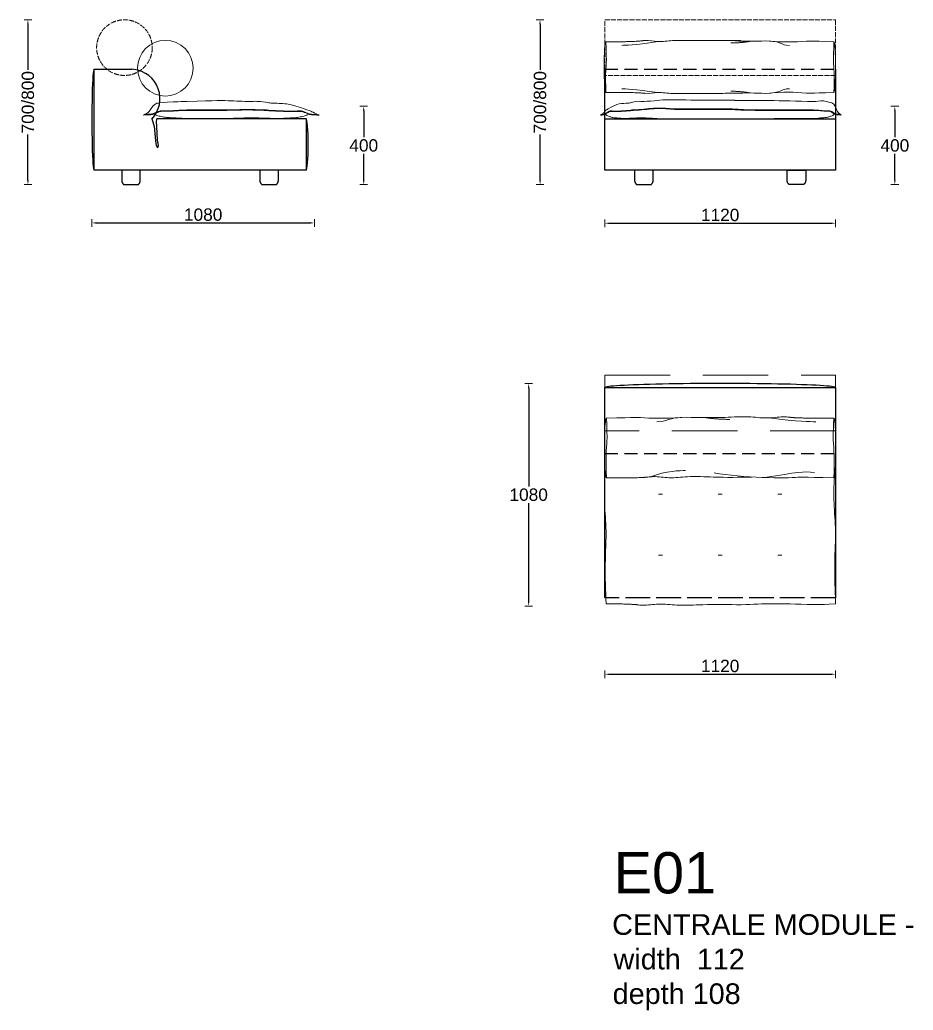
# Model space of a CAD drawing. Header units: millimetres. Extents: x 6668 to 47386, y -6732 to 35544.
# Drawn here: x 6668 to 11003, y 30707 to 35514 of the extents above; entities that cross this region are included whole.
import ezdxf

# ---------------------------------------------------------------- set-up
doc = ezdxf.new("R2010")
doc.units = ezdxf.units.MM
doc.linetypes.add('ACAD_ISO02W100', pattern=[15, 12, -3])
doc.linetypes.add('NASCOSTA', pattern=[9.525, 6.35, -3.175])
doc.layers.add('_ARREDO', color=7, linetype='Continuous')
doc.layers.add('TESTO', color=1, linetype='Continuous')
for name, color, linetype, lineweight in [('_CUSCINO SEDUTA', 8, 'Continuous', 9), ('_QUOTE', 1, 'Continuous', 9), ('_RULLO', 8, 'Continuous', 9)]:
    doc.layers.add(name, color=color, linetype=linetype, lineweight=lineweight)
doc.styles.add('Arial', font='arial.ttf')
doc.styles.get("Standard").update_dxf_attribs({"font": 'arial.ttf'})
doc.dimstyles.new('1_1', dxfattribs={"dimscale": 15, "dimtxt": 4, "dimasz": 1.5, "dimexe": 1.25, "dimexo": 2, "dimtad": 1, "dimtih": 1, "dimtoh": 1, "dimdec": 0, "dimtxsty": 'Standard', "dimcen": 2.5, "dimclrd": 256, "dimclre": 256, "dimclrt": 256, "dimadec": 0, "dimazin": 0, "dimtfac": 1, "dimtdec": 0, "dimtmove": 0, "dimatfit": 3, "dimfxl": 1.25, "dimfxlon": 1, "dimlwe": 0, "dimarcsym": 0})

# ---------------------------------------------------------------- blocks, each defined once
blk = doc.blocks.new('*D322')
at = {"layer": '_QUOTE', "lineweight": 0, "transparency": 16777216}
for p, q in [((9506.3, 34545.2), (9506.3, 34507.7)), ((10626.3, 34545.2), (10626.3, 34507.7))]:
    blk.add_line(p, q, dxfattribs=at)
at = {"layer": '_QUOTE', "lineweight": -2, "transparency": 16777216}
blk.add_line((9528.8, 34526.4), (10603.8, 34526.4), dxfattribs=at)
at = {"layer": '_QUOTE', "transparency": 16777216}
for points in [[(9528.8, 34530.2), (9528.8, 34522.7), (9506.3, 34526.4)], [(10603.8, 34530.2), (10603.8, 34522.7), (10626.3, 34526.4)]]:
    blk.add_solid(points, dxfattribs=at)
at = {"layer": 'Defpoints', "color": 0, "transparency": 16777216}
for p in [(9506.3, 34853.7), (10626.3, 34853.7), (10626.3, 34526.4)]:
    blk.add_point(p, dxfattribs=at)
at = {"layer": '_QUOTE', "transparency": 16777216, "insert": (10066.3, 34566.4), "char_height": 60, "attachment_point": 5}
blk.add_mtext('1120', dxfattribs=at)
blk = doc.blocks.new('*D219')
at = {"layer": '_QUOTE', "lineweight": 0, "transparency": 16777216}
for p, q in [((9155.8, 33748.9), (9118.3, 33748.9)), ((9155.8, 32668.7), (9118.3, 32668.7))]:
    blk.add_line(p, q, dxfattribs=at)
at = {"layer": '_QUOTE', "lineweight": -2, "transparency": 16777216}
for p, q in [((9137.1, 33726.4), (9137.1, 33248.8)), ((9137.1, 32691.2), (9137.1, 33168.8))]:
    blk.add_line(p, q, dxfattribs=at)
at = {"layer": '_QUOTE', "transparency": 16777216}
for points in [[(9133.3, 33726.4), (9140.8, 33726.4), (9137.1, 33748.9)], [(9133.3, 32691.2), (9140.8, 32691.2), (9137.1, 32668.7)]]:
    blk.add_solid(points, dxfattribs=at)
at = {"layer": 'Defpoints', "color": 0, "transparency": 16777216}
for p in [(10066.3, 33748.9), (9137.1, 32668.7), (10129.5, 32668.7)]:
    blk.add_point(p, dxfattribs=at)
at = {"layer": '_QUOTE', "transparency": 16777216, "insert": (9137.1, 33208.8), "char_height": 60, "attachment_point": 5}
blk.add_mtext('1080', dxfattribs=at)
blk = doc.blocks.new('*D238')
at = {"layer": '_QUOTE', "lineweight": 0, "transparency": 16777216}
for p, q in [((9506.3, 32356.5), (9506.3, 32319)), ((10626.3, 32356.5), (10626.3, 32319))]:
    blk.add_line(p, q, dxfattribs=at)
at = {"layer": '_QUOTE', "lineweight": -2, "transparency": 16777216}
blk.add_line((9528.8, 32337.7), (10603.8, 32337.7), dxfattribs=at)
at = {"layer": '_QUOTE', "transparency": 16777216}
for points in [[(9528.8, 32341.5), (9528.8, 32334), (9506.3, 32337.7)], [(10603.8, 32341.5), (10603.8, 32334), (10626.3, 32337.7)]]:
    blk.add_solid(points, dxfattribs=at)
at = {"layer": 'Defpoints', "color": 0, "transparency": 16777216}
for p in [(9506.3, 32665), (10626.3, 32665), (10626.3, 32337.7)]:
    blk.add_point(p, dxfattribs=at)
at = {"layer": '_QUOTE', "transparency": 16777216, "insert": (10066.3, 32377.7), "char_height": 60, "attachment_point": 5}
blk.add_mtext('1120', dxfattribs=at)
blk = doc.blocks.new('*D347')
at = {"layer": '_QUOTE', "lineweight": 0, "transparency": 16777216}
for p, q in [((7017.6, 34546.8), (7017.6, 34509.3)), ((8097.4, 34546.8), (8097.4, 34509.3))]:
    blk.add_line(p, q, dxfattribs=at)
at = {"layer": '_QUOTE', "lineweight": -2, "transparency": 16777216}
blk.add_line((7040.1, 34528), (8074.9, 34528), dxfattribs=at)
at = {"layer": '_QUOTE', "transparency": 16777216}
for points in [[(7040.1, 34531.8), (7040.1, 34524.3), (7017.6, 34528)], [(8074.9, 34531.8), (8074.9, 34524.3), (8097.4, 34528)]]:
    blk.add_solid(points, dxfattribs=at)
at = {"layer": 'Defpoints', "color": 0, "transparency": 16777216}
for p in [(7017.6, 34987.8), (8097.4, 34908.8), (8097.4, 34528)]:
    blk.add_point(p, dxfattribs=at)
at = {"layer": '_QUOTE', "transparency": 16777216, "insert": (7557.5, 34568), "char_height": 60, "attachment_point": 5}
blk.add_mtext('1080', dxfattribs=at)
blk = doc.blocks.new('mr_central_112')
at = {"layer": '_ARREDO'}
for p, q in [((-56, -101.99), (-56, 0.01)), ((-56, 0.01), (56, 0.01)), ((56, 0.01), (56, -101.99))]:
    blk.add_line(p, q, dxfattribs=at)
at = {"layer": '_ARREDO', "linetype": 'ACAD_ISO02W100'}
blk.add_line((56, -101.99), (-56, -101.99), dxfattribs=at)
at = {"layer": '_ARREDO'}
blk.add_ellipse((0, 0), major_axis=(56, 0.01), ratio=0.035879, start_param=-0.000011, end_param=3.141593, dxfattribs=at)
at = {"layer": '_CUSCINO SEDUTA'}
for p, q in [((-30, -51.74), (-28, -51.74)), ((-1, -51.74), (1, -51.74)), ((30, -51.74), (28, -51.74)), ((-30, -81.24), (-28, -81.24)), ((-1, -81.24), (1, -81.24)), ((30, -81.24), (28, -81.24))]:
    blk.add_line(p, q, dxfattribs=at)
at = {"layer": '_CUSCINO SEDUTA', "lineweight": 9}
for points, degree in [([(-56.11, -56.03), (-56.31, -51.03), (-56.18, -46.03), (-55.78, -41.05)], 3), ([(55.25, -56.05), (55.08, -51.84), (55.15, -47.62), (55.42, -43.42)], 3), ([(-55.38, -69.61), (-55.45, -65.09), (-55.92, -60.56), (-56.11, -56.03)], 3), ([(55.98, -69.63), (55.91, -65.11), (55.44, -60.59), (55.25, -56.05)], 3), ([(-55.57, -78.73), (-55.47, -75.69), (-55.33, -72.65), (-55.38, -69.61)], 3), ([(55.79, -78.75), (55.89, -75.71), (56.03, -72.67), (55.98, -69.63)], 3), ([(-55.62, -97.4), (-55.83, -91.16), (-55.77, -84.93), (-55.57, -78.73)], 3), ([(55.74, -97.43), (55.53, -91.19), (55.59, -84.96), (55.79, -78.75)], 3), ([(-55.36, -104.97), (-55.4, -102.45), (-55.53, -99.92), (-55.62, -97.4)], 3), ([(56, -104.99), (55.96, -102.47), (55.83, -99.95), (55.74, -97.43)], 3), ([(-40.25, -105.38), (-45.92, -104.86), (-55.36, -104.97)], 2), ([(-40.25, -105.38), (-39.37, -105.5), (-38.55, -105.57), (-37.74, -105.6)], 3), ([(-37.74, -105.6), (-35.1, -105.67), (-32.49, -105.16), (-29.87, -105.07)], 3), ([(-29.87, -105.07), (-26.96, -104.97), (-24.03, -105.38), (-21.08, -105.55)], 3), ([(-21.08, -105.55), (-16.88, -105.78), (-12.64, -105.52), (-8.41, -105.37)], 3), ([(-8.41, -105.37), (-2.17, -105.16), (4.06, -105.21), (10.26, -105.42)], 3), ([(10.26, -105.42), (22.13, -104.67), (27.32, -104.82), (45.47, -105.26)], 3), ([(45.47, -105.26), (46.15, -105.31), (46.84, -105.38), (56, -104.99)], 3)]:
    blk.add_open_spline(points, degree=degree, dxfattribs=at)
at = {"layer": '_RULLO', "linetype": 'NASCOSTA', "ltscale": 5}
blk.add_lwpolyline([(-56, 5.97), (56, 5.97), (56, -21.03), (-56, -21.03)], close=True, dxfattribs=at)
at = {"layer": '_RULLO'}
blk.add_ellipse((-55.19, -29.32), major_axis=(0, 14.51), ratio=0.069077, start_param=0, end_param=3.141593, dxfattribs=at)
at = {"layer": '_RULLO', "extrusion": (0, 0, -1)}
blk.add_ellipse((55.17, -29.34), major_axis=(0, 14.51), ratio=0.069077, start_param=0, end_param=3.141593, dxfattribs=at)
at = {"layer": '_RULLO', "lineweight": 9}
for points, degree in [([(-16.45, -14.38), (-28.32, -15.13), (-33.5, -14.98), (-38.66, -14.54)], 3), ([(-30.79, -16.59), (-25.61, -16.59), (-25.61, -14.38), (-16.45, -14.38)], 3), ([(2.22, -14.43), (-4.02, -14.64), (-10.25, -14.58), (-16.45, -14.38)], 3), ([(14.89, -14.25), (10.69, -14.02), (6.45, -14.28), (2.22, -14.43)], 3), ([(23.68, -14.73), (20.77, -14.83), (17.84, -14.41), (14.89, -14.25)], 3), ([(31.55, -14.2), (28.91, -14.12), (26.31, -14.64), (23.68, -14.73)], 3), ([(34.06, -14.42), (33.19, -14.3), (32.36, -14.23), (31.55, -14.2)], 3), ([(34.06, -14.42), (38.73, -14.94), (55.17, -14.83)], 2), ([(-38.66, -14.54), (-39.34, -14.48), (-40.03, -14.42), (-55.19, -14.81)], 3), ([(-54.92, -25.34), (-54.86, -24.65), (-54.8, -23.97), (-55.19, -14.81)], 3), ([(-7.11, -14.56), (-1.61, -15.41), (4.73, -15.41)], 2), ([(23.68, -14.73), (38.39, -16.55), (43.41, -16.55), (46.44, -16.55)], 3), ([(54.91, -25.36), (54.85, -24.68), (54.79, -23.99), (55.17, -14.83)], 3), ([(-55.19, -43.83), (-55.47, -34.52), (-55.31, -29.92), (-54.92, -25.34)], 3), ([(55.17, -43.85), (55.46, -34.55), (55.29, -29.94), (54.91, -25.36)], 3), ([(-35.07, -43.41), (-34.2, -43.3), (-33.38, -43.23), (-32.57, -43.2)], 3), ([(-33.82, -43.28), (-26, -40.29), (-19.38, -40.29), (-16.86, -40.29)], 3), ([(-32.57, -43.2), (-29.93, -43.12), (-27.32, -43.64), (-24.7, -43.73)], 3), ([(-24.7, -43.73), (-21.79, -43.83), (-18.86, -43.41), (-15.91, -43.25)], 3), ([(-15.91, -43.25), (-11.71, -43.02), (-7.47, -43.28), (-3.24, -43.43)], 3), ([(-2.83, -41.28), (10.47, -44.07), (32.49, -43.97), (37.64, -43.54)], 3), ([(45.72, -41.23), (40.7, -40.29), (37.26, -41.28), (21.63, -43.67)], 3), ([(-35.07, -43.41), (-39.75, -43.94), (-55.19, -43.83)], 2), ([(-3.24, -43.43), (3, -43.64), (9.23, -43.58), (15.43, -43.38)], 3), ([(37.64, -43.54), (38.33, -43.48), (39.01, -43.42), (55.17, -43.81)], 3)]:
    blk.add_open_spline(points, degree=degree, dxfattribs=at)
blk = doc.blocks.new('*D275')
at = {"layer": '_QUOTE', "lineweight": 0, "transparency": 16777216}
for p, q in [((6725.9, 35513.8), (6688.4, 35513.8)), ((6725.9, 34713.8), (6688.4, 34713.8))]:
    blk.add_line(p, q, dxfattribs=at)
at = {"layer": '_QUOTE', "lineweight": -2, "transparency": 16777216}
for p, q in [((6707.1, 35491.3), (6707.1, 35270.7)), ((6707.1, 34736.3), (6707.1, 34956.9))]:
    blk.add_line(p, q, dxfattribs=at)
at = {"layer": '_QUOTE', "transparency": 16777216}
for points in [[(6703.4, 35491.3), (6710.9, 35491.3), (6707.1, 35513.8)], [(6703.4, 34736.3), (6710.9, 34736.3), (6707.1, 34713.8)]]:
    blk.add_solid(points, dxfattribs=at)
at = {"layer": 'Defpoints', "color": 0, "transparency": 16777216}
for p in [(7277.2, 35513.8), (6707.1, 34713.8), (7469.5, 34713.8)]:
    blk.add_point(p, dxfattribs=at)
at = {"layer": '_QUOTE', "transparency": 16777216, "insert": (6707.1, 35113.8), "char_height": 60, "attachment_point": 5, "rotation": 90}
blk.add_mtext('700/800', dxfattribs=at)
blk = doc.blocks.new('*D276')
at = {"layer": '_QUOTE', "lineweight": 0, "transparency": 16777216}
for p, q in [((9211, 35513.8), (9173.5, 35513.8)), ((9211, 34713.8), (9173.5, 34713.8))]:
    blk.add_line(p, q, dxfattribs=at)
at = {"layer": '_QUOTE', "lineweight": -2, "transparency": 16777216}
for p, q in [((9192.2, 35491.3), (9192.2, 35270.7)), ((9192.2, 34736.3), (9192.2, 34956.9))]:
    blk.add_line(p, q, dxfattribs=at)
at = {"layer": '_QUOTE', "transparency": 16777216}
for points in [[(9188.5, 35491.3), (9196, 35491.3), (9192.2, 35513.8)], [(9188.5, 34736.3), (9196, 34736.3), (9192.2, 34713.8)]]:
    blk.add_solid(points, dxfattribs=at)
at = {"layer": 'Defpoints', "color": 0, "transparency": 16777216}
for p in [(9762.3, 35513.8), (9192.2, 34713.8), (9954.6, 34713.8)]:
    blk.add_point(p, dxfattribs=at)
at = {"layer": '_QUOTE', "transparency": 16777216, "insert": (9192.2, 35113.8), "char_height": 60, "attachment_point": 5, "rotation": 90}
blk.add_mtext('700/800', dxfattribs=at)
blk = doc.blocks.new('*D303')
at = {"layer": '_QUOTE', "lineweight": 0, "transparency": 16777216}
for p, q in [((8318, 35093.9), (8355.5, 35093.9)), ((8318, 34713.8), (8355.5, 34713.8))]:
    blk.add_line(p, q, dxfattribs=at)
at = {"layer": '_QUOTE', "lineweight": -2, "transparency": 16777216}
for p, q in [((8336.7, 35071.4), (8336.7, 34943.8)), ((8336.7, 34736.3), (8336.7, 34863.8))]:
    blk.add_line(p, q, dxfattribs=at)
at = {"layer": '_QUOTE', "transparency": 16777216}
for points in [[(8333, 35071.4), (8340.5, 35071.4), (8336.7, 35093.9)], [(8333, 34736.3), (8340.5, 34736.3), (8336.7, 34713.8)]]:
    blk.add_solid(points, dxfattribs=at)
at = {"layer": 'Defpoints', "color": 0, "transparency": 16777216}
for p in [(7693.2, 35093.9), (7693.2, 34713.8), (8336.7, 34713.8)]:
    blk.add_point(p, dxfattribs=at)
at = {"layer": '_QUOTE', "transparency": 16777216, "insert": (8336.7, 34903.8), "char_height": 60, "attachment_point": 5}
blk.add_mtext('400', dxfattribs=at)
blk = doc.blocks.new('*D304')
at = {"layer": '_QUOTE', "lineweight": 0, "transparency": 16777216}
for p, q in [((10895.3, 35093.9), (10932.8, 35093.9)), ((10895.3, 34713.8), (10932.8, 34713.8))]:
    blk.add_line(p, q, dxfattribs=at)
at = {"layer": '_QUOTE', "lineweight": -2, "transparency": 16777216}
for p, q in [((10914, 35071.4), (10914, 34943.8)), ((10914, 34736.3), (10914, 34863.8))]:
    blk.add_line(p, q, dxfattribs=at)
at = {"layer": '_QUOTE', "transparency": 16777216}
for points in [[(10910.3, 35071.4), (10917.8, 35071.4), (10914, 35093.9)], [(10910.3, 34736.3), (10917.8, 34736.3), (10914, 34713.8)]]:
    blk.add_solid(points, dxfattribs=at)
at = {"layer": 'Defpoints', "color": 0, "transparency": 16777216}
for p in [(10270.5, 35093.9), (10270.5, 34713.8), (10914, 34713.8)]:
    blk.add_point(p, dxfattribs=at)
at = {"layer": '_QUOTE', "transparency": 16777216, "insert": (10914, 34903.8), "char_height": 60, "attachment_point": 5}
blk.add_mtext('400', dxfattribs=at)
blk = doc.blocks.new('PIEDINO MIAMI SOFT_PANAMA H7CM')
at = {"color": 0, "linetype": 'ByBlock', "lineweight": -2}
for points in [[(45, 0), (-45, 0)], [(-45, 0), (-45, -50.4)], [(45, -50.4), (45, 0)], [(-45, -50.4), (-45, -51.2), (-44.9, -52), (-44.8, -52.9), (-44.7, -53.7), (-44.5, -54.5), (-44.4, -55.3), (-44.2, -56.1), (-43.9, -56.9), (-43.7, -57.7), (-43.4, -58.5), (-43.1, -59.3), (-42.7, -60), (-42.4, -60.8), (-42, -61.5), (-41.6, -62.2), (-41.1, -63), (-40.7, -63.6), (-40.2, -64.3), (-39.7, -65), (-39.1, -65.6), (-38.6, -66.2), (-38, -66.8), (-37.4, -67.4), (-36.8, -68), (-36.1, -68.5), (-35.5, -69), (-34.8, -69.5), (-34.1, -70)], [(-34.1, -70), (34.1, -70)], [(34.1, -70), (34.8, -69.5), (35.5, -69), (36.1, -68.5), (36.8, -68), (37.4, -67.4), (38, -66.8), (38.6, -66.2), (39.1, -65.6), (39.7, -65), (40.2, -64.3), (40.7, -63.6), (41.1, -63), (41.6, -62.2), (42, -61.5), (42.4, -60.8), (42.7, -60), (43.1, -59.3), (43.4, -58.5), (43.7, -57.7), (43.9, -56.9), (44.2, -56.1), (44.4, -55.3), (44.5, -54.5), (44.7, -53.7), (44.8, -52.9), (44.9, -52), (45, -51.2), (45, -50.4)]]:
    blk.add_lwpolyline(points, dxfattribs=at)

msp = doc.modelspace()

# ---------------------------------------------------------------- linework, layer by layer
at = {"layer": '_ARREDO'}
for p, q in [((7027.5, 35273.5), (7027.5, 34783.8)), ((7027.5, 35273.5), (7188.8, 35273.5)), ((9506.3, 34783.8), (9506.3, 35273.5)), ((10626.3, 35273.5), (10626.3, 34783.8)), ((8057.4, 35033.8), (7332.4, 35033.8)), ((8057.4, 35033.8), (8057.4, 34783.8)), ((9503.4, 35033.8), (10626.3, 35033.8)), ((8057.4, 34783.8), (7027.5, 34783.8)), ((10626.3, 34783.8), (9506.3, 34783.8))]:
    msp.add_line(p, q, dxfattribs=at)
for points in [[(7027.5, 35273.5), (7211.3, 35273.5)], [(7220.9, 35272.1), (7211.3, 35273.5)], [(7307.9, 35032.5), (7309.4, 35028.2), (7320, 34998.3), (7325.6, 34926.6), (7329, 34904), (7334.1, 34896.1), (7339.7, 34895.6), (7340.1, 34903.5), (7338.4, 34914.1), (7336.3, 34930), (7332.4, 34996), (7331.8, 35020.8), (7332.4, 35029.3), (7332.4, 35033.8)]]:
    msp.add_lwpolyline(points, dxfattribs=at)
at = {"layer": '_ARREDO', "linetype": 'NASCOSTA', "ltscale": 10}
for points in [[(9506.3, 35273.5), (10626.3, 35273.5)], [(9506.3, 33408.9), (10626.3, 33408.9)]]:
    msp.add_lwpolyline(points, dxfattribs=at)
at = {"layer": '_ARREDO'}
msp.add_arc((7206.5, 35131.2), 141.6, 315.7566, 84.1693, dxfattribs=at)
for centre, major_axis, ratio, start_param, end_param in [((7027.5, 35028.9), (0, 244.6), 0.040884, 0, 3.141593), ((8057.4, 34908.8), (0, 125), 0.08, 3.141593, 6.283185)]:
    msp.add_ellipse(centre, major_axis=major_axis, ratio=ratio, start_param=start_param, end_param=end_param, dxfattribs=at)
at = {"layer": '_CUSCINO SEDUTA'}
for p, q in [((7907.8, 35073.4), (7876.5, 35074.8)), ((9610.7, 35073.4), (9630.4, 35074.8))]:
    msp.add_line(p, q, dxfattribs=at)
for points, degree in [([(7323.9, 35104.6), (7310.5, 35096.4), (7306, 35079.7), (7295.8, 35068.8)], 3), ([(7344.3, 35111.3), (7336.1, 35109.7), (7329.3, 35107.9), (7323.9, 35104.6)], 3), ([(7479, 35116.9), (7469, 35116.8), (7459, 35117.9), (7344.3, 35111.3)], 3), ([(7479, 35116.9), (7625.6, 35123.3), (7651.7, 35121.5), (7693.2, 35120.9)], 3), ([(7693.2, 35120.9), (7729.6, 35118.4), (7766.5, 35117.3), (7795.3, 35117.9)], 3), ([(7795.3, 35117.9), (7814.5, 35118.3), (7830.1, 35119.6), (7876.5, 35110.3)], 3), ([(7876.5, 35110.3), (7882.3, 35110), (7888.1, 35109.8), (7907.8, 35109)], 3), ([(7907.8, 35109), (7932.3, 35107.9), (7956.5, 35106.4), (7979.2, 35103.1)], 3), ([(7979.2, 35103.1), (8063.3, 35078.6), (8076.8, 35071.7), (8090.6, 35065)], 3), ([(9565.6, 35103.1), (9512.6, 35078.6), (9504.1, 35071.7), (9505.4, 35065)], 3), ([(9610.7, 35109), (9595.2, 35107.9), (9579.9, 35106.4), (9565.6, 35103.1)], 3), ([(9630.4, 35110.3), (9626.8, 35110), (9623.1, 35109.8), (9610.7, 35109)], 3), ([(9681.6, 35117.9), (9669.5, 35118.3), (9659.7, 35119.6), (9630.4, 35110.3)], 3), ([(9746, 35120.9), (9723, 35118.4), (9699.8, 35117.3), (9681.6, 35117.9)], 3), ([(9802, 35125.9), (9783.3, 35125.6), (9764.8, 35122.8), (9746, 35120.9)], 3), ([(10115.9, 35124.1), (9838.9, 35124), (9820.4, 35126.2), (9802, 35125.9)], 3), ([(10163.7, 35122.4), (10130.2, 35122.9), (10115.9, 35124.1)], 2), ([(10519.9, 35116.9), (10357.5, 35123.3), (10226.6, 35121.5), (10163.7, 35122.4)], 3), ([(10519.9, 35116.9), (10534.6, 35116.8), (10549.1, 35122.5), (10567.5, 35120.2)], 3), ([(10567.5, 35120.2), (10576.1, 35119.2), (10585.6, 35116.3), (10593.7, 35114.2)], 3), ([(10593.7, 35114.2), (10604, 35111.6), (10612.1, 35110), (10617.7, 35104.6)], 3), ([(10617.7, 35104.6), (10626.2, 35096.4), (10629, 35079.7), (10635.4, 35068.8)], 3), ([(7295.8, 35068.8), (7288.5, 35061), (7278.5, 35056.3), (7268.3, 35051.5)], 3), ([(7290.4, 35052.9), (7282.8, 35052.6), (7275.6, 35052.1), (7268.3, 35051.5)], 3), ([(7288.2, 35055.3), (7283.8, 35055.1), (7279.2, 35054.9), (7274.8, 35054.6)], 3), ([(7309.2, 35056.8), (7303.1, 35055.7), (7295.6, 35055.6), (7288.2, 35055.3)], 3), ([(7311.4, 35054.4), (7305.2, 35053.2), (7297.7, 35053.2), (7290.4, 35052.9)], 3), ([(7323.7, 35061.9), (7319.3, 35060), (7314.9, 35058), (7309.2, 35056.8)], 3), ([(7325.8, 35059.5), (7321.4, 35057.6), (7317, 35055.5), (7311.4, 35054.4)], 3), ([(7321.1, 35057.5), (7324.3, 35054.7), (7327.4, 35051.9), (7332.6, 35049.7)], 3), ([(7339.1, 35068), (7333.8, 35065.9), (7328.7, 35064.1), (7323.7, 35061.9)], 3), ([(7341.2, 35065.6), (7335.8, 35063.5), (7330.9, 35061.6), (7325.8, 35059.5)], 3), ([(7332.6, 35049.7), (7338.6, 35047.3), (7347.3, 35045.8), (7355.8, 35044.1)], 3), ([(7354.5, 35072.3), (7348.6, 35071.6), (7343.8, 35069.7), (7339.1, 35068)], 3), ([(7356.6, 35069.9), (7350.7, 35069.2), (7345.9, 35067.3), (7341.2, 35065.6)], 3), ([(7371.5, 35072.5), (7365.5, 35072.7), (7359.6, 35073), (7354.5, 35072.3)], 3), ([(7355.8, 35044.1), (7363.4, 35042.7), (7370.9, 35041.2), (7378.9, 35040.2)], 3), ([(7373.5, 35070.1), (7367.6, 35070.2), (7361.8, 35070.6), (7356.6, 35069.9)], 3), ([(7479, 35076.2), (7445.3, 35076.4), (7409.4, 35071.5), (7371.5, 35072.5)], 3), ([(7467.2, 35073.7), (7446, 35073.9), (7410.8, 35069.1), (7373.5, 35070.1)], 3), ([(7378.9, 35040.2), (7388.4, 35039.1), (7398.6, 35038.8), (7408.7, 35038.4)], 3), ([(7467.2, 35073.7), (7677.6, 35073.7), (7711, 35074.8), (7744, 35076)], 3), ([(7479, 35076.2), (7686.3, 35076.4), (7716.3, 35077.4), (7746.2, 35078.5)], 3), ([(7744, 35076), (7775.9, 35077.6), (7801.7, 35075.5), (7827.8, 35074.9)], 3), ([(7746.2, 35078.5), (7778.1, 35080.1), (7803.9, 35078), (7829.9, 35077.4)], 3), ([(7827.8, 35074.9), (7844, 35074.6), (7860.2, 35074.7), (7876.5, 35072.8)], 3), ([(7829.9, 35077.4), (7845.4, 35077), (7861, 35077.1), (7876.5, 35074.8)], 3), ([(7876.5, 35072.8), (7882.3, 35072.5), (7888.1, 35072.2), (7907.8, 35071.1)], 3), ([(7907.8, 35073.4), (7943, 35071.5), (7978.2, 35070.1), (8015.4, 35071.5)], 3), ([(7907.8, 35071.1), (7943, 35069.2), (7978.2, 35067.7), (8015.4, 35069.2)], 3), ([(8010.2, 35039.4), (8000.6, 35038.2), (7990.5, 35037.9), (7980.3, 35037.6)], 3), ([(8033.3, 35043.3), (8025.5, 35041.9), (8018.1, 35040.3), (8010.2, 35039.4)], 3), ([(8015.4, 35071.5), (8021.4, 35071.8), (8027.3, 35072.1), (8032.5, 35071.5)], 3), ([(8015.4, 35069.2), (8021.4, 35069.4), (8027.3, 35069.7), (8032.5, 35069.1)], 3), ([(8032.5, 35071.5), (8038.3, 35070.7), (8043.1, 35068.8), (8047.8, 35067.1)], 3), ([(8032.5, 35069.1), (8038.3, 35068.4), (8043.1, 35066.5), (8047.8, 35064.7)], 3), ([(8056.4, 35048.9), (8050.4, 35046.5), (8041.7, 35044.9), (8033.3, 35043.3)], 3), ([(8047.8, 35067.1), (8053.1, 35065), (8058.2, 35063.2), (8063.1, 35061)], 3), ([(8047.8, 35064.7), (8053.1, 35062.7), (8058.2, 35060.8), (8063.1, 35058.7)], 3), ([(8067.9, 35056.6), (8064.8, 35053.8), (8061.5, 35051), (8056.4, 35048.9)], 3), ([(8063.1, 35061), (8067.5, 35059.1), (8071.9, 35057), (8077.7, 35055.9)], 3), ([(8063.1, 35058.7), (8067.5, 35056.8), (8071.9, 35054.7), (8077.7, 35053.6)], 3), ([(8077.7, 35055.9), (8083.8, 35054.8), (8091.5, 35054.7), (8098.7, 35054.4)], 3), ([(8077.7, 35053.6), (8083.8, 35052.4), (8091.5, 35052.3), (8098.7, 35052.1)], 3), ([(8090.6, 35065), (8100.5, 35060.2), (8110.6, 35055.4), (8120.7, 35050.6)], 3), ([(8098.7, 35054.4), (8106.2, 35054.1), (8113.5, 35053.6), (8120.7, 35053)], 3), ([(8098.7, 35052.1), (8106.2, 35051.8), (8113.5, 35051.2), (8120.7, 35050.7)], 3), ([(9505.4, 35065), (9499.1, 35060.2), (9492.7, 35055.4), (9486.4, 35050.6)], 3), ([(9500.3, 35054.4), (9495.5, 35054.1), (9490.9, 35053.6), (9486.4, 35053)], 3), ([(9500.3, 35052.1), (9495.5, 35051.8), (9490.9, 35051.2), (9486.4, 35050.7)], 3), ([(9503.5, 35055.9), (9509.7, 35054.8), (9504.8, 35054.7), (9500.3, 35054.4)], 3), ([(9503.5, 35053.6), (9509.7, 35052.4), (9504.8, 35052.3), (9500.3, 35052.1)], 3), ([(9512.7, 35061), (9509.9, 35059.1), (9507.1, 35057), (9503.5, 35055.9)], 3), ([(9512.7, 35058.7), (9509.9, 35056.8), (9507.1, 35054.7), (9503.5, 35053.6)], 3), ([(9509.7, 35056.6), (9511.6, 35053.8), (9513.7, 35051), (9516.9, 35048.9)], 3), ([(9522.4, 35067.1), (9519, 35065), (9515.8, 35063.2), (9512.7, 35061)], 3), ([(9522.4, 35064.7), (9519, 35062.7), (9515.8, 35060.8), (9512.7, 35058.7)], 3), ([(9516.9, 35048.9), (9520.7, 35046.5), (9526.2, 35044.9), (9531.5, 35043.3)], 3), ([(9532, 35071.5), (9528.4, 35070.7), (9525.3, 35068.8), (9522.4, 35067.1)], 3), ([(9532, 35069.1), (9528.4, 35068.4), (9525.3, 35066.5), (9522.4, 35064.7)], 3), ([(9531.5, 35043.3), (9536.4, 35041.9), (9541.1, 35040.3), (9546.1, 35039.4)], 3), ([(9542.8, 35071.5), (9539, 35071.8), (9535.3, 35072.1), (9532, 35071.5)], 3), ([(9542.8, 35069.2), (9539, 35069.4), (9535.3, 35069.7), (9532, 35069.1)], 3), ([(9610.7, 35073.4), (9588.5, 35071.5), (9566.3, 35070.1), (9542.8, 35071.5)], 3), ([(9610.7, 35071.1), (9588.5, 35069.2), (9566.3, 35067.7), (9542.8, 35069.2)], 3), ([(9546.1, 35039.4), (9552.1, 35038.2), (9558.5, 35037.9), (9565, 35037.6)], 3), ([(9630.4, 35072.8), (9626.8, 35072.5), (9623.1, 35072.2), (9610.7, 35071.1)], 3), ([(9659.8, 35077.4), (9650, 35077), (9640.2, 35077.1), (9630.4, 35074.8)], 3), ([(9661.1, 35074.9), (9650.9, 35074.6), (9640.7, 35074.7), (9630.4, 35072.8)], 3), ([(9708.9, 35081.7), (9692.5, 35080.1), (9676.2, 35078), (9659.8, 35077.4)], 3), ([(9710.3, 35079.3), (9693.9, 35077.6), (9677.6, 35075.5), (9661.1, 35074.9)], 3), ([(9800.7, 35084.6), (9770.2, 35086.6), (9739.3, 35084.8), (9708.9, 35081.7)], 3), ([(9802, 35082.1), (9771.6, 35084.2), (9740.7, 35082.4), (9710.3, 35079.3)], 3), ([(9842.9, 35081.2), (9828.8, 35081.8), (9814.8, 35083.6), (9800.7, 35084.6)], 3), ([(9844.3, 35078.7), (9830.1, 35079.4), (9816.1, 35081.2), (9802, 35082.1)], 3), ([(10121, 35081.2), (9842.9, 35081.2)], 1), ([(10121.7, 35078.8), (9844.3, 35078.7)], 1), ([(10167, 35078.5), (10143.6, 35079.8), (10120.3, 35081.2)], 2), ([(10168.4, 35076), (10144.9, 35077.4), (10121.7, 35078.8)], 2), ([(10519.9, 35076.2), (10204.8, 35076.4), (10185.9, 35077.4), (10167, 35078.5)], 3), ([(10527.4, 35073.7), (10210.3, 35073.7), (10189.2, 35074.8), (10168.4, 35076)], 3), ([(10519.9, 35076.2), (10541.2, 35076.4), (10563.8, 35071.5), (10587.7, 35072.5)], 3), ([(10527.4, 35073.7), (10540.7, 35073.9), (10562.9, 35069.1), (10586.4, 35070.1)], 3), ([(10583, 35040.2), (10577, 35039.1), (10570.6, 35038.8), (10564.2, 35038.4)], 3), ([(10597.6, 35044.1), (10592.8, 35042.7), (10588.1, 35041.2), (10583, 35040.2)], 3), ([(10586.4, 35070.1), (10590.1, 35070.2), (10593.9, 35070.6), (10597.1, 35069.9)], 3), ([(10587.7, 35072.5), (10591.5, 35072.7), (10595.2, 35073), (10598.5, 35072.3)], 3), ([(10597.1, 35069.9), (10600.8, 35069.2), (10603.9, 35067.3), (10606.8, 35065.6)], 3), ([(10612.3, 35049.7), (10608.5, 35047.3), (10603, 35045.8), (10597.6, 35044.1)], 3), ([(10598.5, 35072.3), (10602.2, 35071.6), (10605.2, 35069.7), (10608.1, 35068)], 3), ([(10606.8, 35065.6), (10610.2, 35063.5), (10613.3, 35061.6), (10616.5, 35059.5)], 3), ([(10608.1, 35068), (10611.5, 35065.9), (10614.7, 35064.1), (10617.9, 35061.9)], 3), ([(10619.5, 35057.5), (10617.5, 35054.7), (10615.5, 35051.9), (10612.3, 35049.7)], 3), ([(10616.5, 35059.5), (10619.3, 35057.6), (10622.1, 35055.5), (10625.6, 35054.4)], 3), ([(10617.9, 35061.9), (10620.6, 35060), (10623.4, 35058), (10627, 35056.8)], 3), ([(10625.6, 35054.4), (10629.5, 35053.2), (10634.3, 35053.2), (10638.9, 35052.9)], 3), ([(10627, 35056.8), (10630.8, 35055.7), (10635.6, 35055.6), (10640.2, 35055.3)], 3), ([(10635.4, 35068.8), (10640, 35061), (10646.4, 35056.3), (10652.8, 35051.5)], 3), ([(10638.9, 35052.9), (10643.7, 35052.6), (10648.2, 35052.1), (10652.8, 35051.5)], 3), ([(10640.2, 35055.3), (10643, 35055.1), (10645.9, 35054.9), (10648.7, 35054.6)], 3), ([(7481.2, 35034.7), (7457.1, 35035.8), (7432.8, 35037.1), (7408.7, 35038.4)], 3), ([(7481.2, 35034.7), (7517.7, 35031.2), (7554.6, 35036), (7637, 35033.3)], 3), ([(7637, 35033.3), (7682.5, 35034.9), (7728, 35037.4), (7773.6, 35037.8)], 3), ([(7773.6, 35037.8), (7821.7, 35038.1), (7870, 35036.1), (7918.2, 35034.4)], 3), ([(7918.2, 35034.4), (7938.8, 35035.3), (7959.6, 35036.5), (7980.3, 35037.6)], 3), ([(9604.1, 35034.4), (9591.1, 35035.3), (9578, 35036.5), (9565, 35037.6)], 3), ([(9695.3, 35037.8), (9665, 35038.1), (9634.5, 35036.1), (9604.1, 35034.4)], 3), ([(9781.5, 35033.3), (9752.8, 35034.9), (9724.1, 35037.4), (9695.3, 35037.8)], 3), ([(10144.9, 35032.2), (10191.4, 35030.6), (9834.9, 35030.3), (9781.5, 35033.3)], 3), ([(10518.5, 35034.7), (10197.4, 35034.1), (10171.2, 35033), (10144.9, 35032.2)], 3), ([(10518.5, 35034.7), (10533.7, 35035.8), (10549, 35037.1), (10564.2, 35038.4)], 3)]:
    msp.add_open_spline(points, degree=degree, dxfattribs=at)
at = {"layer": '_RULLO', "linetype": 'ACAD_ISO02W100', "ltscale": 2}
msp.add_lwpolyline([(9506.3, 35513.8), (10626.3, 35513.8), (10626.3, 35243.5), (9506.3, 35243.5)], close=True, dxfattribs=at)
msp.add_circle((7175.6, 35378.8), 135, dxfattribs=at)
at = {"layer": '_RULLO'}
msp.add_circle((7373.9, 35278.8), 135, dxfattribs=at)
msp.add_ellipse((9511.4, 35284.2), major_axis=(0, -122.9), ratio=0.065265, start_param=3.141593, end_param=6.283185, dxfattribs=at)
at = {"layer": '_RULLO', "extrusion": (0, 0, -1)}
msp.add_ellipse((10618.3, 35284.8), major_axis=(0, 122.6), ratio=0.065432, start_param=-0.000114, end_param=3.139138, dxfattribs=at)
at = {"layer": '_RULLO', "lineweight": 9}
for points, degree in [([(9701, 35413.4), (9643.5, 35406), (9511.4, 35407.1)], 2), ([(9513.5, 35301.8), (9514, 35308.6), (9515.1, 35315.5), (9511.4, 35407.1)], 3), ([(9764, 35408.1), (9646.3, 35389.9), (9606.1, 35389.9), (9589.8, 35389.9)], 3), ([(9680.9, 35411.2), (9687.9, 35412.4), (9694.5, 35413.1), (9701, 35413.4)], 3), ([(9701, 35413.4), (9722.1, 35414.2), (9743, 35409), (9764, 35408.1)], 3), ([(9764, 35408.1), (9787.2, 35407.1), (9810.7, 35411.3), (9834.3, 35412.9)], 3), ([(9834.3, 35412.9), (10170.7, 35415.2), (10204.6, 35412.6), (10138.5, 35411.1)], 3), ([(10213.2, 35409.8), (10169.2, 35401.3), (10118.5, 35401.3)], 2), ([(10138.5, 35411.1), (10188.5, 35409), (10238.3, 35409.6), (10287.9, 35411.6)], 3), ([(10287.9, 35411.6), (10382.9, 35404.1), (10424.4, 35405.7), (10485.6, 35410)], 3), ([(10402.6, 35389.5), (10361.2, 35389.5), (10361.2, 35411.6), (10287.9, 35411.6)], 3), ([(10485.6, 35410), (10491.1, 35410.6), (10496.5, 35411.2), (10618.3, 35407.3)], 3), ([(10616.2, 35302), (10615.7, 35308.9), (10615.2, 35315.7), (10618.3, 35407.3)], 3), ([(9511.4, 35161.4), (9509.1, 35254.4), (9510.5, 35258.7), (9513.5, 35301.8)], 3), ([(10618.3, 35161.1), (10620.5, 35247.2), (10619.1, 35260.7), (10616.2, 35302)], 3), ([(9701, 35157.2), (9643.5, 35162.5), (9511.4, 35161.4)], 2), ([(9764, 35160.4), (9646.3, 35178.6), (9606.1, 35178.6), (9589.8, 35178.6)], 3), ([(9701, 35155), (9722.1, 35154.3), (9743, 35159.4), (9764, 35160.4)], 3), ([(9764, 35160.4), (9787.2, 35161.3), (9810.7, 35157.2), (9834.3, 35155.5)], 3), ([(9834.3, 35155.5), (10138.5, 35157.3)], 1), ([(10213.2, 35158.7), (10169.2, 35167.1), (10118.5, 35167.1)], 2), ([(10138.5, 35157.3), (10188.5, 35159.5), (10238.3, 35158.9), (10287.9, 35156.9)], 3), ([(10402.6, 35179), (10361.2, 35179), (10361.2, 35156.9), (10287.9, 35156.9)], 3), ([(10287.9, 35156.9), (10382.9, 35164.4), (10424.4, 35162.8), (10485.6, 35158.5)], 3), ([(10485.6, 35158.5), (10491.1, 35157.9), (10496.5, 35157.3), (10618.3, 35161.1)], 3)]:
    msp.add_open_spline(points, degree=degree, dxfattribs=at)

# ---------------------------------------------------------------- block references
at = {"layer": '_ARREDO'}
for p in [(7207.5, 34783.8), (7877.4, 34783.8), (9696.3, 34783.8)]:
    msp.add_blockref('PIEDINO MIAMI SOFT_PANAMA H7CM', p, dxfattribs=at)
at = {"layer": '_ARREDO', "xscale": -1}
msp.add_blockref('PIEDINO MIAMI SOFT_PANAMA H7CM', (10436.3, 34783.8), dxfattribs=at)
at = {"layer": '_ARREDO', "xscale": 10, "yscale": 10, "zscale": 10}
msp.add_blockref('mr_central_112', (10066.3, 33728.8), dxfattribs=at)

# ---------------------------------------------------------------- texts
at = {"layer": 'TESTO', "style": 'Arial'}
for s, height, p in [('E01', 200, (9549.3, 31274.3)), ('CENTRALE MODULE -', 100, (9542.3, 31073)), ('width  112', 100, (9548.9, 30905.3)), ('depth 108', 100, (9544.5, 30737.5))]:
    msp.add_text(s, height=height, dxfattribs=at).set_placement(p)

# ---------------------------------------------------------------- dimensions: what is measured, and where the dimension line sits
at = {"layer": '_QUOTE'}
for base, p1, p2, picture, middle in [((6707.1, 34713.8), (7277.2, 35513.8), (7469.5, 34713.8), '*D275', (6707.1, 35113.8)), ((9192.2, 34713.8), (9762.3, 35513.8), (9954.6, 34713.8), '*D276', (9192.2, 35113.8))]:
    dim = msp.add_linear_dim(base=base, p1=p1, p2=p2, angle=90, text='700/800', dimstyle='1_1', dxfattribs=at)
    dim.commit()
    dim.dimension.update_dxf_attribs({"geometry": picture, "text_midpoint": middle, "text_rotation": 90})
for base, p1, p2, picture, middle in [((8336.7, 34713.8), (7693.2, 35093.9), (7693.2, 34713.8), '*D303', (8336.7, 34903.8)), ((10914, 34713.8), (10270.5, 35093.9), (10270.5, 34713.8), '*D304', (10914, 34903.8))]:
    dim = msp.add_linear_dim(base=base, p1=p1, p2=p2, angle=90, text='400', dimstyle='1_1', dxfattribs=at)
    dim.commit()
    dim.dimension.update_dxf_attribs({"geometry": picture, "text_midpoint": middle})
for base, p1, p2, picture, middle in [((8097.4, 34528), (7017.6, 34987.8), (8097.4, 34908.8), '*D347', (7557.5, 34568)), ((10626.3, 34526.4), (9506.3, 34853.7), (10626.3, 34853.7), '*D322', (10066.3, 34566.4)), ((10626.3, 32337.7), (9506.3, 32665), (10626.3, 32665), '*D238', (10066.3, 32377.7))]:
    dim = msp.add_linear_dim(base=base, p1=p1, p2=p2, dimstyle='1_1', dxfattribs=at)
    dim.commit()
    dim.dimension.update_dxf_attribs({"geometry": picture, "text_midpoint": middle})
dim = msp.add_linear_dim(base=(9137.1, 32668.7), p1=(10066.3, 33748.9), p2=(10129.5, 32668.7), angle=90, dimstyle='1_1', dxfattribs=at)
dim.commit()
dim.dimension.update_dxf_attribs({"geometry": '*D219', "text_midpoint": (9137.1, 33208.8)})

doc.saveas('drawing.dxf')
